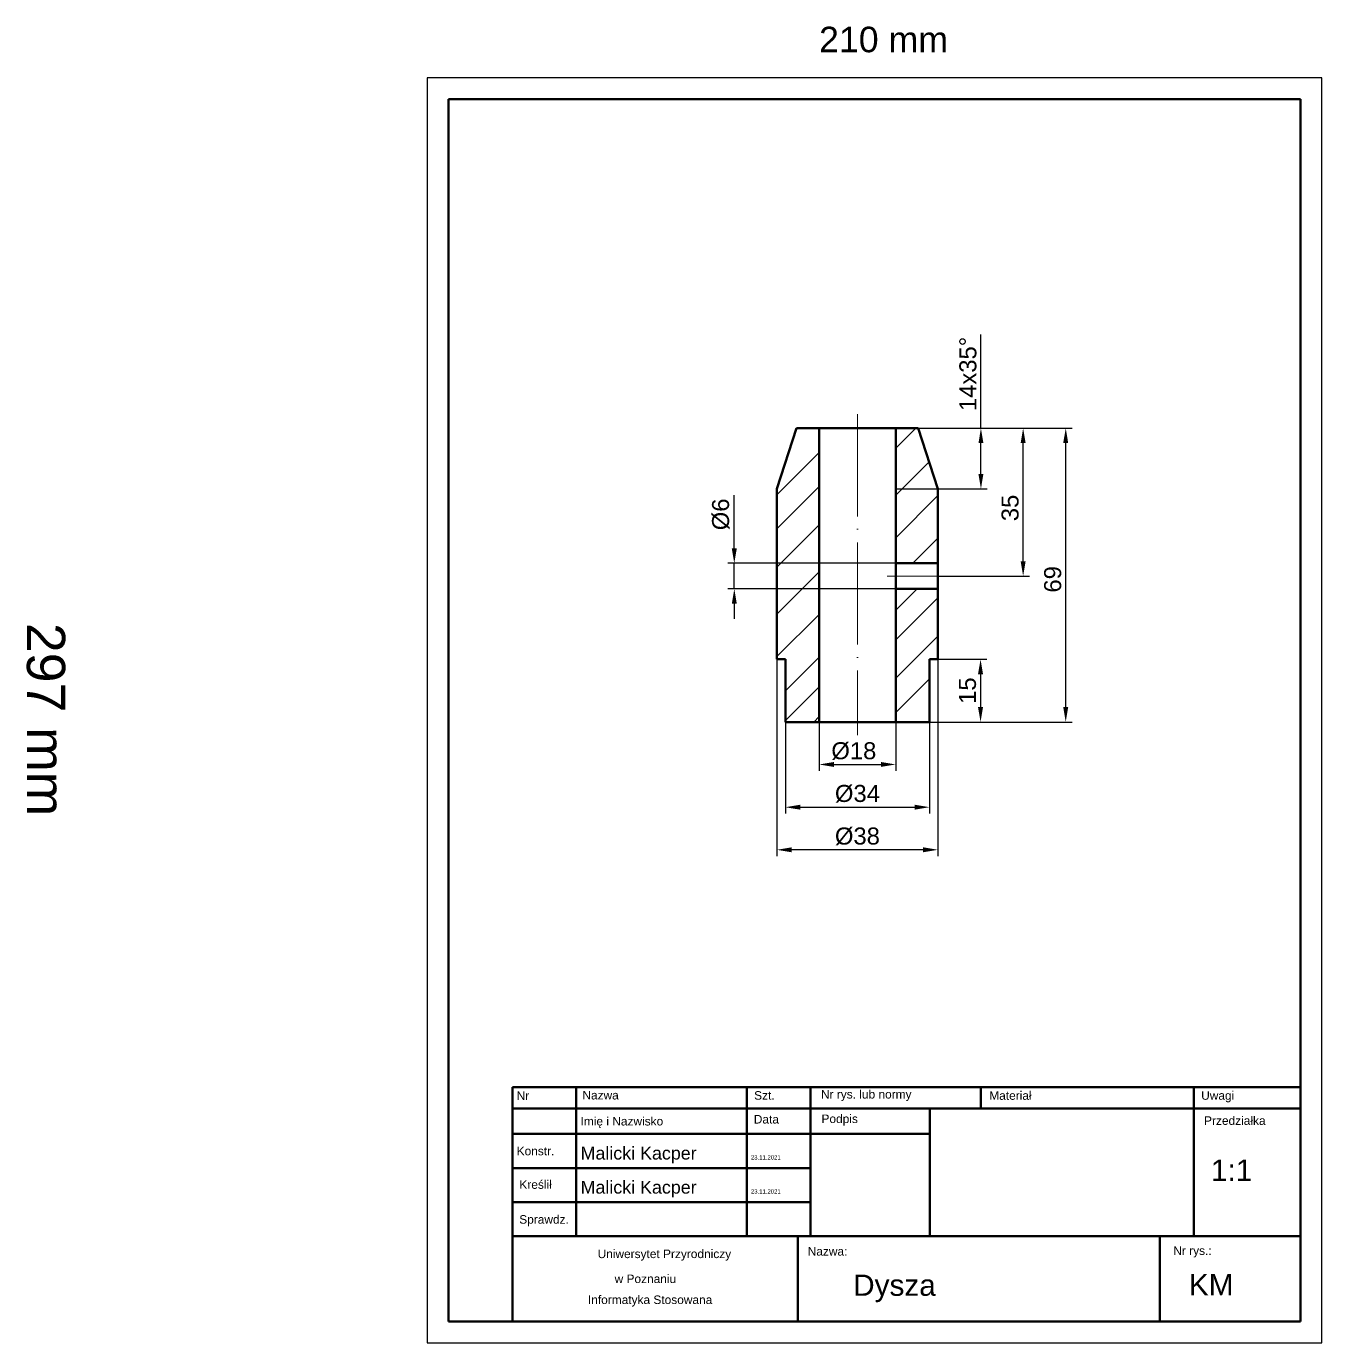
# Model space of a CAD drawing. Header units: millimetres. Extents: x 50 to 1505, y 45 to 808.
# Drawn here: x 573.9 to 878, y 46 to 355.1 of the extents above; entities that cross this region are included whole.
import ezdxf

# ---------------------------------------------------------------- set-up
doc = ezdxf.new("R2010")
doc.units = ezdxf.units.MM
doc.linetypes.add('ACAD_ISO04W100', pattern=[30, 24, -3, 0, -3])
for name, color, linetype, lineweight in [('linia cienka', 7, 'Continuous', 18), ('linia gruba', 7, 'Continuous', 50), ('linia obramowania', 7, 'Continuous', 70), ('linia punktowa', 7, 'ACAD_ISO04W100', 18), ('wymiar cienka', 210, 'Continuous', 15)]:
    doc.layers.add(name, color=color, linetype=linetype, lineweight=lineweight)
doc.styles.get("Standard").update_dxf_attribs({"font": 'arial.ttf'})
doc.dimstyles.new('ISO-25', dxfattribs={"dimtxt": 4, "dimasz": 3.5, "dimexe": 1.5, "dimexo": 0, "dimgap": 1, "dimtad": 1, "dimdec": 0, "dimtxsty": 'Standard', "dimcen": 2.5, "dimadec": 0, "dimazin": 0, "dimtfac": 1, "dimtdec": 0, "dimtmove": 0, "dimatfit": 3, "dimfxl": 1, "dimarcsym": 0})
doc.dimstyles.new('Średnica', dxfattribs={"dimtxt": 4, "dimasz": 3.5, "dimexe": 1.5, "dimexo": 0, "dimgap": 1, "dimtad": 1, "dimdec": 0, "dimtxsty": 'Standard', "dimcen": 2.5, "dimadec": 0, "dimazin": 0, "dimtfac": 1, "dimtdec": 0, "dimtmove": 0, "dimatfit": 3, "dimfxl": 1, "dimarcsym": 0})

# ---------------------------------------------------------------- blocks, each defined once
blk = doc.blocks.new('*D43')
at = {"layer": 'Defpoints', "color": 0, "transparency": 16777216}
for p in [(750.09, 206.47), (787.91, 206.47), (750.09, 161.73)]:
    blk.add_point(p, dxfattribs=at)
at = {"layer": 'wymiar cienka', "color": 0, "lineweight": -2, "transparency": 16777216}
for p, q in [((750.09, 206.47), (750.09, 160.23)), ((787.91, 206.47), (787.91, 160.23)), ((784.41, 161.73), (753.59, 161.73))]:
    blk.add_line(p, q, dxfattribs=at)
at = {"layer": 'wymiar cienka', "color": 0, "transparency": 16777216}
for points in [[(753.59, 162.32), (753.59, 161.15), (750.09, 161.73)], [(784.41, 162.32), (784.41, 161.15), (787.91, 161.73)]]:
    blk.add_solid(points, dxfattribs=at)
at = {"layer": 'wymiar cienka', "color": 0, "transparency": 16777216, "insert": (769, 164.89), "char_height": 4, "attachment_point": 5}
blk.add_mtext('%%c38', dxfattribs=at)
blk = doc.blocks.new('*D44')
at = {"layer": 'Defpoints', "color": 0, "transparency": 16777216}
for p in [(752.09, 191.73), (785.91, 191.73), (785.91, 171.73)]:
    blk.add_point(p, dxfattribs=at)
at = {"layer": 'wymiar cienka', "color": 0, "lineweight": -2, "transparency": 16777216}
for p, q in [((752.09, 191.73), (752.09, 170.23)), ((785.91, 191.73), (785.91, 170.23)), ((755.59, 171.73), (782.41, 171.73))]:
    blk.add_line(p, q, dxfattribs=at)
at = {"layer": 'wymiar cienka', "color": 0, "transparency": 16777216}
for points in [[(755.59, 172.32), (755.59, 171.15), (752.09, 171.73)], [(782.41, 172.32), (782.41, 171.15), (785.91, 171.73)]]:
    blk.add_solid(points, dxfattribs=at)
at = {"layer": 'wymiar cienka', "color": 0, "transparency": 16777216, "insert": (769, 174.89), "char_height": 4, "attachment_point": 5}
blk.add_mtext('%%c34', dxfattribs=at)
blk = doc.blocks.new('*D46')
at = {"layer": 'Defpoints', "color": 0, "transparency": 16777216}
for p in [(783.27, 260.73), (817.91, 260.73), (785.91, 191.73)]:
    blk.add_point(p, dxfattribs=at)
at = {"layer": 'wymiar cienka', "color": 0, "lineweight": -2, "transparency": 16777216}
for p, q in [((783.27, 260.73), (819.41, 260.73)), ((817.91, 195.23), (817.91, 257.23)), ((785.91, 191.73), (819.41, 191.73))]:
    blk.add_line(p, q, dxfattribs=at)
at = {"layer": 'wymiar cienka', "color": 0, "transparency": 16777216}
for points in [[(817.32, 257.23), (818.49, 257.23), (817.91, 260.73)], [(817.32, 195.23), (818.49, 195.23), (817.91, 191.73)]]:
    blk.add_solid(points, dxfattribs=at)
at = {"layer": 'wymiar cienka', "color": 0, "transparency": 16777216, "insert": (814.86, 225.24), "char_height": 4, "attachment_point": 5, "rotation": 90}
blk.add_mtext('69', dxfattribs=at)
blk = doc.blocks.new('*D48')
at = {"layer": 'Defpoints', "color": 0, "transparency": 16777216}
for p in [(787.91, 206.47), (785.91, 191.73), (797.91, 191.73)]:
    blk.add_point(p, dxfattribs=at)
at = {"layer": 'wymiar cienka', "color": 0, "lineweight": -2, "transparency": 16777216}
for p, q in [((787.91, 206.47), (799.41, 206.47)), ((797.91, 202.97), (797.91, 195.23)), ((785.91, 191.73), (799.41, 191.73))]:
    blk.add_line(p, q, dxfattribs=at)
at = {"layer": 'wymiar cienka', "color": 0, "transparency": 16777216}
for points in [[(797.32, 202.97), (798.49, 202.97), (797.91, 206.47)], [(797.32, 195.23), (798.49, 195.23), (797.91, 191.73)]]:
    blk.add_solid(points, dxfattribs=at)
at = {"layer": 'wymiar cienka', "color": 0, "transparency": 16777216, "insert": (794.86, 199.1), "char_height": 4, "attachment_point": 5, "rotation": 90}
blk.add_mtext('15', dxfattribs=at)
blk = doc.blocks.new('*D49')
at = {"layer": 'Defpoints', "color": 0, "transparency": 16777216}
for p in [(783.27, 260.73), (807.91, 260.73), (787.91, 226)]:
    blk.add_point(p, dxfattribs=at)
at = {"layer": 'wymiar cienka', "color": 0, "lineweight": -2, "transparency": 16777216}
for p, q in [((783.27, 260.73), (809.41, 260.73)), ((807.91, 229.5), (807.91, 257.23)), ((787.91, 226), (809.41, 226))]:
    blk.add_line(p, q, dxfattribs=at)
at = {"layer": 'wymiar cienka', "color": 0, "transparency": 16777216}
for points in [[(807.32, 257.23), (808.49, 257.23), (807.91, 260.73)], [(807.32, 229.5), (808.49, 229.5), (807.91, 226)]]:
    blk.add_solid(points, dxfattribs=at)
at = {"layer": 'wymiar cienka', "color": 0, "transparency": 16777216, "insert": (804.86, 242), "char_height": 4, "attachment_point": 5, "rotation": 90}
blk.add_mtext('35', dxfattribs=at)
blk = doc.blocks.new('*D53')
at = {"layer": 'Defpoints', "color": 0, "transparency": 16777216}
for p in [(760, 191.73), (778, 191.73), (778, 181.77)]:
    blk.add_point(p, dxfattribs=at)
at = {"layer": 'wymiar cienka', "color": 0, "lineweight": -2, "transparency": 16777216}
for p, q in [((760, 191.73), (760, 180.27)), ((778, 191.73), (778, 180.27)), ((763.5, 181.77), (774.5, 181.77))]:
    blk.add_line(p, q, dxfattribs=at)
at = {"layer": 'wymiar cienka', "color": 0, "transparency": 16777216}
for points in [[(763.5, 182.35), (763.5, 181.19), (760, 181.77)], [(774.5, 182.35), (774.5, 181.19), (778, 181.77)]]:
    blk.add_solid(points, dxfattribs=at)
at = {"layer": 'wymiar cienka', "color": 0, "transparency": 16777216, "insert": (768.16, 184.92), "char_height": 4, "attachment_point": 5}
blk.add_mtext('%%c18', dxfattribs=at)
blk = doc.blocks.new('*D55')
at = {"layer": 'Defpoints', "color": 0, "transparency": 16777216}
for p in [(778, 260.73), (798, 260.73), (778, 246.47)]:
    blk.add_point(p, dxfattribs=at)
at = {"layer": 'wymiar cienka', "color": 0, "lineweight": -2, "transparency": 16777216}
for p, q in [((798, 260.73), (798, 282.71)), ((778, 260.73), (799.5, 260.73)), ((798, 249.97), (798, 257.23)), ((778, 246.47), (799.5, 246.47))]:
    blk.add_line(p, q, dxfattribs=at)
at = {"layer": 'wymiar cienka', "color": 0, "transparency": 16777216}
for points in [[(797.42, 257.23), (798.58, 257.23), (798, 260.73)], [(797.42, 249.97), (798.58, 249.97), (798, 246.47)]]:
    blk.add_solid(points, dxfattribs=at)
at = {"layer": 'wymiar cienka', "color": 0, "transparency": 16777216, "insert": (794.96, 273.47), "char_height": 4, "width": 5.337, "attachment_point": 5, "rotation": 90}
blk.add_mtext('14x35%%D', dxfattribs=at)
blk = doc.blocks.new('*D60')
at = {"layer": 'Defpoints', "color": 0, "transparency": 16777216}
for p in [(787.91, 229), (740.09, 223), (787.91, 223)]:
    blk.add_point(p, dxfattribs=at)
at = {"layer": 'wymiar cienka', "color": 0, "lineweight": -2, "transparency": 16777216}
for p, q in [((740.09, 232.5), (740.09, 244.97)), ((787.91, 229), (738.59, 229)), ((740.09, 223), (740.09, 229)), ((787.91, 223), (738.59, 223)), ((740.09, 219.5), (740.09, 216))]:
    blk.add_line(p, q, dxfattribs=at)
at = {"layer": 'wymiar cienka', "color": 0, "transparency": 16777216}
for points in [[(739.51, 232.5), (740.68, 232.5), (740.09, 229)], [(739.51, 219.5), (740.68, 219.5), (740.09, 223)]]:
    blk.add_solid(points, dxfattribs=at)
at = {"layer": 'wymiar cienka', "color": 0, "transparency": 16777216, "insert": (736.94, 240.49), "char_height": 4, "attachment_point": 5, "rotation": 90}
blk.add_mtext('%%c6', dxfattribs=at)

msp = doc.modelspace()

# ---------------------------------------------------------------- linework, layer by layer
for p, q in [((878, 343), (668, 343)), ((668, 343), (668, 46)), ((878, 336), (878, 343)), ((878, 46), (878, 336)), ((668, 46), (878, 46))]:
    msp.add_line(p, q)
at = {"layer": 'linia cienka'}
for p, q in [((754.73, 260.73), (750.09, 246.47)), ((755.27, 260.73), (783.27, 260.73)), ((783.27, 260.73), (755.27, 260.73)), ((782.73, 260.73), (778, 256)), ((783.27, 260.73), (787.91, 246.47)), ((760, 255), (750.09, 245.09)), ((785.84, 252.84), (778, 245)), ((760, 247), (750.09, 237.09)), ((750.09, 246.47), (750.09, 206.47)), ((787.91, 244.91), (778, 235)), ((787.91, 246.47), (787.91, 206.47)), ((760, 238), (750.09, 228.09)), ((787.91, 234.91), (782, 229)), ((760, 227), (750.09, 217.09)), ((783, 223), (778, 218)), ((787.91, 220.91), (778, 211)), ((760, 217), (750.09, 207.09)), ((787.91, 211.91), (778, 202)), ((750.09, 206.47), (752.09, 206.47)), ((760, 207), (752.09, 199.09)), ((752.09, 206.47), (752.09, 191.73)), ((787.91, 206.47), (785.91, 206.47)), ((785.91, 206.47), (785.91, 191.73)), ((785.91, 201.91), (778, 194)), ((760, 200), (752.09, 192.09)), ((752.64, 191.73), (783.27, 191.73)), ((785.91, 191.73), (755.27, 191.73)), ((760, 193), (758.73, 191.73)), ((703, 106), (743, 106)), ((743, 106), (758, 106)), ((758, 106), (798, 106)), ((873, 106), (848, 106)), ((873, 106), (873, 101)), ((703, 101), (703, 101)), ((703, 101), (703, 71)), ((798, 101), (786, 101)), ((786, 101), (798, 101)), ((873, 101), (873, 101)), ((688, 87), (688, 95)), ((688, 79), (688, 87)), ((688, 71), (688, 79)), ((688, 51), (688, 71)), ((758, 71), (755, 71)), ((848, 71), (840, 71)), ((873, 51), (688, 51)), ((688, 51), (688, 51)), ((688, 51), (688, 51))]:
    msp.add_line(p, q, dxfattribs=at)
at = {"layer": 'linia gruba'}
for p, q in [((750.09, 246.47), (754.73, 260.73)), ((757, 260.73), (754.73, 260.73)), ((783.27, 260.73), (755.27, 260.73)), ((755.27, 260.73), (783.27, 260.73)), ((760, 260.73), (760, 191.73)), ((778, 260.73), (778, 191.73)), ((787.91, 246.47), (783.27, 260.73)), ((750.09, 206.47), (750.09, 246.47)), ((787.91, 206.47), (787.91, 246.47)), ((787.91, 229), (778, 229)), ((787.91, 223), (778, 223)), ((752.09, 206.47), (750.09, 206.47)), ((752.09, 191.73), (752.09, 206.47)), ((785.91, 191.73), (785.91, 206.47)), ((785.91, 206.47), (787.91, 206.47)), ((754, 191.73), (752.09, 191.73)), ((780.27, 191.73), (752.64, 191.73)), ((758.27, 191.73), (785.91, 191.73)), ((688, 51), (688, 106)), ((688, 106), (873, 106)), ((703, 71), (703, 106)), ((743, 106), (743, 71)), ((758, 106), (758, 71)), ((798, 101), (798, 106)), ((848, 106), (848, 71)), ((873, 101), (688, 101)), ((688, 101), (703, 101)), ((786, 101), (786, 71)), ((688, 95), (758, 95)), ((758, 95), (786, 95)), ((688, 87), (758, 87)), ((688, 79), (758, 79)), ((688, 71), (873, 71)), ((755, 71), (755, 51)), ((840, 71), (840, 51))]:
    msp.add_line(p, q, dxfattribs=at)
at = {"layer": 'linia obramowania'}
for p, q in [((873, 338), (673, 338)), ((673, 338), (673, 51)), ((873, 51), (873, 338)), ((673, 51), (873, 51))]:
    msp.add_line(p, q, dxfattribs=at)
at = {"layer": 'linia punktowa'}
msp.add_line((769, 264), (769, 188.64), dxfattribs=at)
at = {"layer": 'linia punktowa', "ltscale": 0.5}
msp.add_line((776, 226), (791, 226), dxfattribs=at)

# ---------------------------------------------------------------- texts
at = {"layer": 'linia cienka'}
for s, height, p in [('210 mm', 6, (760, 349)), ('Nazwa', 2, (704.43, 103.11)), ('Szt.', 2, (744.75, 103.06)), ('Nr rys. lub normy', 2, (760.44, 103.33)), ('Materiał', 2, (799.96, 103.03)), ('Uwagi', 2, (849.71, 103.04)), ('Nr', 2, (689, 103)), ('Imię i Nazwisko', 2, (704, 97)), ('Data', 2, (744.68, 97.46)), ('Podpis', 2, (760.57, 97.57)), ('Przedziałka', 2, (850.39, 97.14)), ('Konstr.', 2, (689, 90)), ('Kreślił', 2, (689.64, 82.13)), ('Sprawdz.', 2, (689.6, 73.94)), ('Nazwa:', 2, (757.33, 66.45)), ('Nr rys.:', 2, (843.17, 66.61)), ('Uniwersytet Przyrodniczy', 2, (708, 65.86)), ('w Poznaniu', 2, (712, 60)), ('Informatyka Stosowana', 2, (705.73, 55.08))]:
    msp.add_text(s, height=height, dxfattribs=at).set_placement(p)
msp.add_text('297 mm', height=9, rotation=270, dxfattribs=at).set_placement((574, 215))
at = {"layer": 'linia punktowa'}
for s, height, p in [('Malicki Kacper', 3, (704, 89)), ('23.11.2021', 1, (744, 89)), ('1:1', 5, (852, 84)), ('Malicki Kacper', 3, (704, 81)), ('23.11.2021', 1, (744, 81)), ('Dysza', 5, (768, 57)), ('KM', 5, (846.81, 57.11))]:
    msp.add_text(s, height=height, dxfattribs=at).set_placement(p)

# ---------------------------------------------------------------- dimensions: what is measured, and where the dimension line sits
at = {"layer": 'wymiar cienka'}
dim = msp.add_linear_dim(base=(798, 260.73), p1=(778, 246.47), p2=(778, 260.73), angle=90, text='14x35%%D', dimstyle='ISO-25', dxfattribs=at)
dim.commit()
dim.dimension.update_dxf_attribs({"geometry": '*D55', "text_midpoint": (794.96, 273.47)})
for base, p1, p2, picture, middle in [((817.91, 260.73), (785.91, 191.73), (783.27, 260.73), '*D46', (817.91, 225.24)), ((807.91, 260.73), (787.91, 226), (783.27, 260.73), '*D49', (807.91, 242)), ((797.91, 191.73), (787.91, 206.47), (785.91, 191.73), '*D48', (797.91, 199.1))]:
    dim = msp.add_linear_dim(base=base, p1=p1, p2=p2, angle=90, dimstyle='ISO-25', dxfattribs=at)
    dim.commit()
    dim.dimension.update_dxf_attribs({"geometry": picture, "text_midpoint": middle, "dimtype": 160})
dim = msp.add_linear_dim(base=(740.09, 223), p1=(787.91, 229), p2=(787.91, 223), angle=90, dimstyle='Średnica', override={"dimpost": '%%c<>'}, dxfattribs=at)
dim.commit()
dim.dimension.update_dxf_attribs({"geometry": '*D60', "text_midpoint": (740.09, 240.49), "dimtype": 160})
for base, p1, p2, picture, middle in [((750.09, 161.73), (787.91, 206.47), (750.09, 206.47), '*D43', (769, 161.73)), ((785.91, 171.73), (752.09, 191.73), (785.91, 191.73), '*D44', (769, 171.73)), ((778, 181.77), (760, 191.73), (778, 191.73), '*D53', (768.16, 181.77))]:
    dim = msp.add_linear_dim(base=base, p1=p1, p2=p2, dimstyle='Średnica', override={"dimpost": '%%c<>'}, dxfattribs=at)
    dim.commit()
    dim.dimension.update_dxf_attribs({"geometry": picture, "text_midpoint": middle, "dimtype": 160})

doc.saveas('drawing.dxf')
